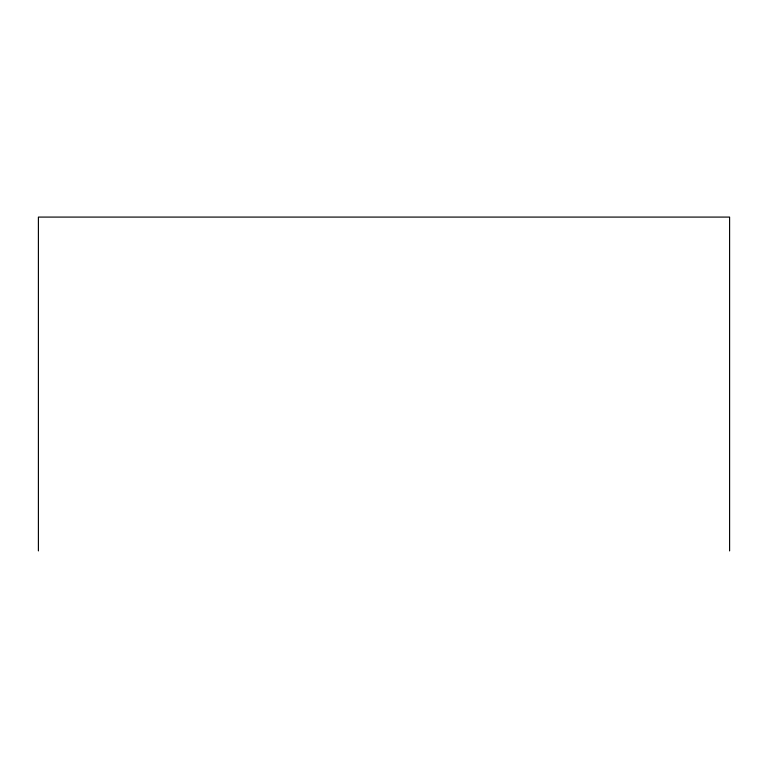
<?xml version="1.0" encoding="UTF-8"?>
<svg xmlns="http://www.w3.org/2000/svg" width="768" height="768" viewBox="0 0 768 768"><rect width="100%" height="100%" fill="white"/><g stroke="black" fill="none" stroke-linecap="round" stroke-linejoin="round"><path stroke-width="1.15" d="M729.6 550.915L729.6 217.085L38.4 217.085L38.4 550.915"/></g></svg>
